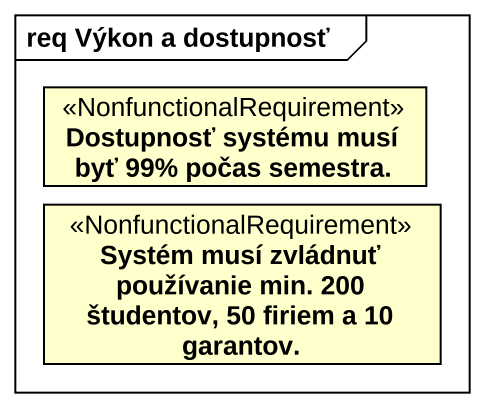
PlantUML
@startuml
mainframe req Výkon a dostupnosť
hide circle
hide empty members
class "Dostupnosť systému musí byť 99% počas semestra." as Dostupnosť_systému_musí_byť <<NonfunctionalRequirement>>
class "Systém musí zvládnuť používanie min. 200 študentov, 50 firiem a 10 garantov." as Systém_musí_zvládnuť <<NonfunctionalRequirement>>
@enduml
